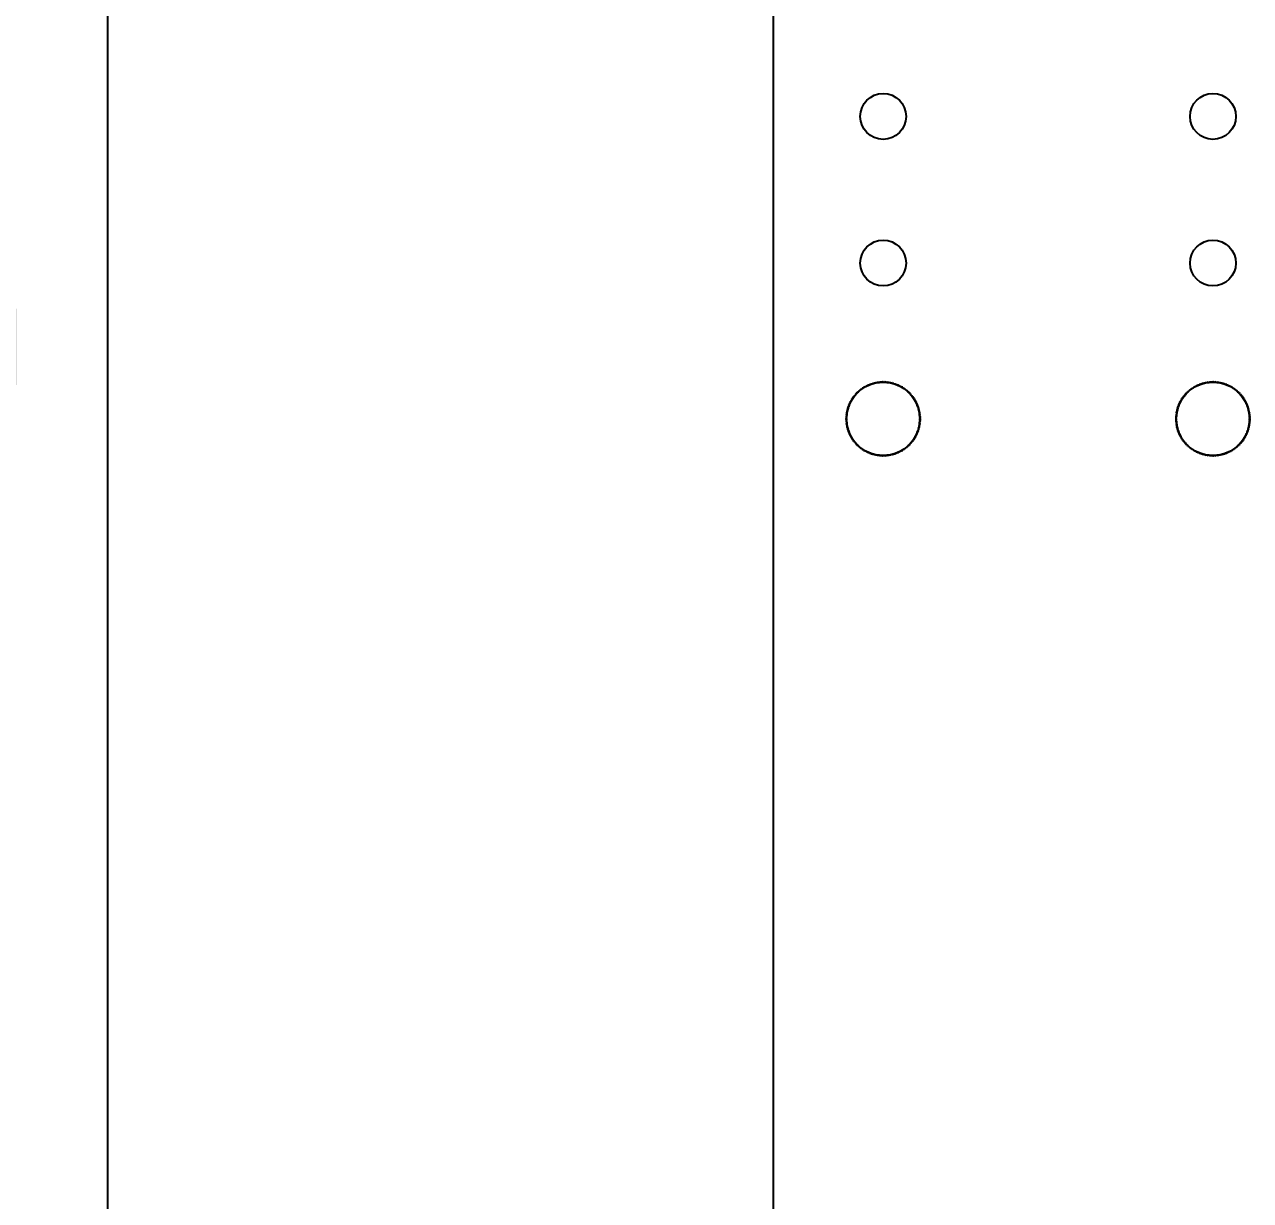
# Model space of a CAD drawing. Header units: millimetres. Extents: x 9226 to 36041, y 16031 to 21779.
# Drawn here: x 14409.5 to 14476.4, y 17423.3 to 17487.5 of the extents above; entities that cross this region are included whole.
import ezdxf

# ---------------------------------------------------------------- set-up
doc = ezdxf.new("R2010")
doc.units = ezdxf.units.MM
doc.layers.add('02___PRT_ALL_AXES', color=7, linetype='Continuous')
doc.styles.get("Standard").update_dxf_attribs({"font": 'arial.ttf'})
doc.dimstyles.new('ISO-15', dxfattribs={"dimtxt": 15, "dimasz": 4, "dimexe": 1.25, "dimexo": 5, "dimgap": 5, "dimtad": 1, "dimtoh": 1, "dimdec": 1, "dimdsep": 46, "dimtxsty": 'Standard', "dimcen": 2.5, "dimadec": 0, "dimazin": 0, "dimtfac": 1, "dimtdec": 1, "dimtmove": 0, "dimatfit": 3, "dimfxl": 1, "dimarcsym": 0})

# ---------------------------------------------------------------- blocks, each defined once
blk = doc.blocks.new('*D284')
at = {"color": 0, "lineweight": -2, "transparency": 16777216}
for p, q in [((14460.331, 17564.456), (14412.733, 17564.456)), ((14413.983, 17560.456), (14413.983, 17222.456)), ((14445.331, 17218.456), (14412.733, 17218.456))]:
    blk.add_line(p, q, dxfattribs=at)
at = {"color": 0, "transparency": 16777216}
for points in [[(14413.316, 17560.456), (14414.65, 17560.456), (14413.983, 17564.456)], [(14413.316, 17222.456), (14414.65, 17222.456), (14413.983, 17218.456)]]:
    blk.add_solid(points, dxfattribs=at)
at = {"layer": 'Defpoints', "color": 0, "transparency": 16777216}
for p in [(14465.331, 17564.456), (14413.983, 17218.456), (14450.331, 17218.456)]:
    blk.add_point(p, dxfattribs=at)
at = {"color": 0, "transparency": 16777216, "insert": (14399.273, 17391.456), "char_height": 15, "attachment_point": 5, "rotation": 90}
blk.add_mtext('346mm [1\'-1 5/8"]', dxfattribs=at)

msp = doc.modelspace()

# ---------------------------------------------------------------- linework, layer by layer
at = {"color": 7, "linetype": 'Continuous'}
for p, q in [((14450.331, 17553.456), (14450.331, 17218.456)), ((14455.474, 17467.763), (14455.465, 17467.814)), ((14455.465, 17467.814), (14455.498, 17467.774)), ((14455.554, 17467.799), (14455.547, 17467.85)), ((14455.547, 17467.85), (14455.578, 17467.809)), ((14455.635, 17467.831), (14455.63, 17467.882)), ((14455.63, 17467.882), (14455.66, 17467.84)), ((14455.717, 17467.859), (14455.715, 17467.911)), ((14455.715, 17467.911), (14455.743, 17467.868)), ((14455.801, 17467.884), (14455.801, 17467.936)), ((14455.801, 17467.936), (14455.827, 17467.891)), ((14455.885, 17467.906), (14455.888, 17467.957)), ((14455.888, 17467.957), (14455.911, 17467.912)), ((14455.971, 17467.923), (14455.975, 17467.975)), ((14455.975, 17467.975), (14455.997, 17467.928)), ((14456.057, 17467.937), (14456.064, 17467.989)), ((14456.064, 17467.989), (14456.083, 17467.941)), ((14456.144, 17467.947), (14456.153, 17467.998)), ((14456.153, 17467.998), (14456.17, 17467.95)), ((14456.231, 17467.954), (14456.242, 17468.004)), ((14456.242, 17468.004), (14456.257, 17467.955)), ((14456.318, 17467.956), (14456.331, 17468.006)), ((14456.331, 17468.006), (14456.345, 17467.956)), ((14456.405, 17467.955), (14456.421, 17468.004)), ((14456.421, 17468.004), (14456.432, 17467.954)), ((14456.492, 17467.95), (14456.51, 17467.998)), ((14456.51, 17467.998), (14456.519, 17467.947)), ((14456.579, 17467.941), (14456.599, 17467.989)), ((14456.599, 17467.989), (14456.606, 17467.937)), ((14456.665, 17467.928), (14456.687, 17467.975)), ((14456.687, 17467.975), (14456.692, 17467.923)), ((14456.751, 17467.912), (14456.775, 17467.957)), ((14456.775, 17467.957), (14456.777, 17467.906)), ((14456.836, 17467.891), (14456.862, 17467.936)), ((14456.862, 17467.936), (14456.862, 17467.884)), ((14456.92, 17467.868), (14456.948, 17467.911)), ((14456.948, 17467.911), (14456.945, 17467.859)), ((14457.003, 17467.84), (14457.032, 17467.882)), ((14457.032, 17467.882), (14457.028, 17467.831)), ((14457.084, 17467.809), (14457.116, 17467.85)), ((14457.116, 17467.85), (14457.109, 17467.799)), ((14457.164, 17467.774), (14457.198, 17467.814)), ((14457.198, 17467.814), (14457.189, 17467.763)), ((14473.474, 17467.763), (14473.465, 17467.814)), ((14473.465, 17467.814), (14473.498, 17467.774)), ((14473.554, 17467.799), (14473.547, 17467.85)), ((14473.547, 17467.85), (14473.578, 17467.809)), ((14473.635, 17467.831), (14473.63, 17467.882)), ((14473.63, 17467.882), (14473.66, 17467.84)), ((14473.717, 17467.859), (14473.715, 17467.911)), ((14473.715, 17467.911), (14473.743, 17467.868)), ((14473.801, 17467.884), (14473.801, 17467.936)), ((14473.801, 17467.936), (14473.827, 17467.891)), ((14473.885, 17467.906), (14473.888, 17467.957)), ((14473.888, 17467.957), (14473.911, 17467.912)), ((14473.971, 17467.923), (14473.975, 17467.975)), ((14473.975, 17467.975), (14473.997, 17467.928)), ((14474.057, 17467.937), (14474.064, 17467.989)), ((14474.064, 17467.989), (14474.083, 17467.941)), ((14474.144, 17467.947), (14474.153, 17467.998)), ((14474.153, 17467.998), (14474.17, 17467.95)), ((14474.231, 17467.954), (14474.242, 17468.004)), ((14474.242, 17468.004), (14474.257, 17467.955)), ((14474.318, 17467.956), (14474.331, 17468.006)), ((14474.331, 17468.006), (14474.345, 17467.956)), ((14474.405, 17467.955), (14474.421, 17468.004)), ((14474.421, 17468.004), (14474.432, 17467.954)), ((14474.492, 17467.95), (14474.51, 17467.998)), ((14474.51, 17467.998), (14474.519, 17467.947)), ((14474.579, 17467.941), (14474.599, 17467.989)), ((14474.599, 17467.989), (14474.606, 17467.937)), ((14474.665, 17467.928), (14474.687, 17467.975)), ((14474.687, 17467.975), (14474.692, 17467.923)), ((14474.751, 17467.912), (14474.775, 17467.957)), ((14474.775, 17467.957), (14474.777, 17467.906)), ((14474.836, 17467.891), (14474.862, 17467.936)), ((14474.862, 17467.936), (14474.862, 17467.884)), ((14474.92, 17467.868), (14474.948, 17467.911)), ((14474.948, 17467.911), (14474.945, 17467.859)), ((14475.003, 17467.84), (14475.032, 17467.882)), ((14475.032, 17467.882), (14475.028, 17467.831)), ((14475.084, 17467.809), (14475.116, 17467.85)), ((14475.116, 17467.85), (14475.109, 17467.799)), ((14475.164, 17467.774), (14475.198, 17467.814)), ((14475.198, 17467.814), (14475.189, 17467.763)), ((14454.685, 17467.092), (14454.652, 17467.132)), ((14454.652, 17467.132), (14454.701, 17467.114)), ((14454.736, 17467.163), (14454.705, 17467.204)), ((14454.705, 17467.204), (14454.753, 17467.184)), ((14454.791, 17467.231), (14454.761, 17467.274)), ((14454.761, 17467.274), (14454.808, 17467.252)), ((14454.848, 17467.297), (14454.82, 17467.341)), ((14454.82, 17467.341), (14454.866, 17467.317)), ((14454.908, 17467.361), (14454.882, 17467.406)), ((14454.882, 17467.406), (14454.927, 17467.38)), ((14454.97, 17467.422), (14454.946, 17467.468)), ((14454.946, 17467.468), (14454.99, 17467.44)), ((14455.035, 17467.48), (14455.014, 17467.526)), ((14455.014, 17467.526), (14455.056, 17467.497)), ((14455.103, 17467.535), (14455.083, 17467.582)), ((14455.083, 17467.582), (14455.124, 17467.551)), ((14455.173, 17467.587), (14455.155, 17467.635)), ((14455.155, 17467.635), (14455.195, 17467.602)), ((14455.245, 17467.636), (14455.23, 17467.685)), ((14455.23, 17467.685), (14455.268, 17467.65)), ((14455.32, 17467.681), (14455.306, 17467.731)), ((14455.306, 17467.731), (14455.343, 17467.695)), ((14455.396, 17467.724), (14455.385, 17467.774)), ((14455.385, 17467.774), (14455.42, 17467.736)), ((14457.243, 17467.736), (14457.278, 17467.774)), ((14457.278, 17467.774), (14457.267, 17467.724)), ((14457.32, 17467.695), (14457.356, 17467.731)), ((14457.356, 17467.731), (14457.343, 17467.681)), ((14457.395, 17467.65), (14457.433, 17467.685)), ((14457.433, 17467.685), (14457.417, 17467.636)), ((14457.467, 17467.602), (14457.507, 17467.635)), ((14457.507, 17467.635), (14457.489, 17467.587)), ((14457.538, 17467.551), (14457.579, 17467.582)), ((14457.579, 17467.582), (14457.559, 17467.535)), ((14457.607, 17467.497), (14457.649, 17467.526)), ((14457.649, 17467.526), (14457.627, 17467.48)), ((14457.673, 17467.44), (14457.716, 17467.468)), ((14457.716, 17467.468), (14457.692, 17467.422)), ((14457.736, 17467.38), (14457.781, 17467.406)), ((14457.781, 17467.406), (14457.755, 17467.361)), ((14457.797, 17467.317), (14457.843, 17467.341)), ((14457.843, 17467.341), (14457.815, 17467.297)), ((14457.855, 17467.252), (14457.902, 17467.274)), ((14457.902, 17467.274), (14457.872, 17467.231)), ((14457.91, 17467.184), (14457.958, 17467.204)), ((14457.958, 17467.204), (14457.926, 17467.163)), ((14457.962, 17467.114), (14458.011, 17467.132)), ((14458.011, 17467.132), (14457.977, 17467.092)), ((14472.685, 17467.092), (14472.652, 17467.132)), ((14472.652, 17467.132), (14472.701, 17467.114)), ((14472.736, 17467.163), (14472.705, 17467.204)), ((14472.705, 17467.204), (14472.753, 17467.184)), ((14472.791, 17467.231), (14472.761, 17467.274)), ((14472.761, 17467.274), (14472.808, 17467.252)), ((14472.848, 17467.297), (14472.82, 17467.341)), ((14472.82, 17467.341), (14472.866, 17467.317)), ((14472.908, 17467.361), (14472.882, 17467.406)), ((14472.882, 17467.406), (14472.927, 17467.38)), ((14472.97, 17467.422), (14472.946, 17467.468)), ((14472.946, 17467.468), (14472.99, 17467.44)), ((14473.035, 17467.48), (14473.014, 17467.526)), ((14473.014, 17467.526), (14473.056, 17467.497)), ((14473.103, 17467.535), (14473.083, 17467.582)), ((14473.083, 17467.582), (14473.124, 17467.551)), ((14473.173, 17467.587), (14473.155, 17467.635)), ((14473.155, 17467.635), (14473.195, 17467.602)), ((14473.245, 17467.636), (14473.23, 17467.685)), ((14473.23, 17467.685), (14473.268, 17467.65)), ((14473.32, 17467.681), (14473.306, 17467.731)), ((14473.306, 17467.731), (14473.343, 17467.695)), ((14473.396, 17467.724), (14473.385, 17467.774)), ((14473.385, 17467.774), (14473.42, 17467.736)), ((14475.243, 17467.736), (14475.278, 17467.774)), ((14475.278, 17467.774), (14475.267, 17467.724)), ((14475.32, 17467.695), (14475.356, 17467.731)), ((14475.356, 17467.731), (14475.343, 17467.681)), ((14475.395, 17467.65), (14475.433, 17467.685)), ((14475.433, 17467.685), (14475.417, 17467.636)), ((14475.467, 17467.602), (14475.507, 17467.635)), ((14475.507, 17467.635), (14475.489, 17467.587)), ((14475.538, 17467.551), (14475.579, 17467.582)), ((14475.579, 17467.582), (14475.559, 17467.535)), ((14475.607, 17467.497), (14475.649, 17467.526)), ((14475.649, 17467.526), (14475.627, 17467.48)), ((14475.673, 17467.44), (14475.716, 17467.468)), ((14475.716, 17467.468), (14475.692, 17467.422)), ((14475.736, 17467.38), (14475.781, 17467.406)), ((14475.781, 17467.406), (14475.755, 17467.361)), ((14475.797, 17467.317), (14475.843, 17467.341)), ((14475.843, 17467.341), (14475.815, 17467.297)), ((14475.855, 17467.252), (14475.902, 17467.274)), ((14475.902, 17467.274), (14475.872, 17467.231)), ((14475.91, 17467.184), (14475.958, 17467.204)), ((14475.958, 17467.204), (14475.926, 17467.163)), ((14475.962, 17467.114), (14476.011, 17467.132)), ((14476.011, 17467.132), (14475.977, 17467.092)), ((14454.396, 17466.461), (14454.351, 17466.487)), ((14454.351, 17466.487), (14454.403, 17466.487)), ((14454.42, 17466.545), (14454.376, 17466.573)), ((14454.376, 17466.573), (14454.428, 17466.57)), ((14454.447, 17466.628), (14454.405, 17466.657)), ((14454.405, 17466.657), (14454.456, 17466.653)), ((14454.478, 17466.709), (14454.437, 17466.741)), ((14454.437, 17466.741), (14454.489, 17466.734)), ((14454.513, 17466.789), (14454.473, 17466.822)), ((14454.473, 17466.822), (14454.524, 17466.813)), ((14454.551, 17466.868), (14454.513, 17466.903)), ((14454.513, 17466.903), (14454.563, 17466.891)), ((14454.593, 17466.944), (14454.556, 17466.981)), ((14454.556, 17466.981), (14454.606, 17466.968)), ((14454.637, 17467.019), (14454.602, 17467.058)), ((14454.602, 17467.058), (14454.652, 17467.042)), ((14458.011, 17467.042), (14458.06, 17467.058)), ((14458.06, 17467.058), (14458.025, 17467.019)), ((14458.057, 17466.968), (14458.107, 17466.981)), ((14458.107, 17466.981), (14458.07, 17466.944)), ((14458.099, 17466.891), (14458.15, 17466.903)), ((14458.15, 17466.903), (14458.111, 17466.868)), ((14458.138, 17466.813), (14458.189, 17466.822)), ((14458.189, 17466.822), (14458.149, 17466.789)), ((14458.174, 17466.734), (14458.225, 17466.741)), ((14458.225, 17466.741), (14458.184, 17466.709)), ((14458.206, 17466.653), (14458.258, 17466.657)), ((14458.258, 17466.657), (14458.215, 17466.628)), ((14458.235, 17466.57), (14458.286, 17466.573)), ((14458.286, 17466.573), (14458.243, 17466.545)), ((14458.26, 17466.487), (14458.311, 17466.487)), ((14458.311, 17466.487), (14458.267, 17466.461)), ((14472.396, 17466.461), (14472.351, 17466.487)), ((14472.351, 17466.487), (14472.403, 17466.487)), ((14472.42, 17466.545), (14472.376, 17466.573)), ((14472.376, 17466.573), (14472.428, 17466.57)), ((14472.447, 17466.628), (14472.405, 17466.657)), ((14472.405, 17466.657), (14472.456, 17466.653)), ((14472.478, 17466.709), (14472.437, 17466.741)), ((14472.437, 17466.741), (14472.489, 17466.734)), ((14472.513, 17466.789), (14472.473, 17466.822)), ((14472.473, 17466.822), (14472.524, 17466.813)), ((14472.551, 17466.868), (14472.513, 17466.903)), ((14472.513, 17466.903), (14472.563, 17466.891)), ((14472.593, 17466.944), (14472.556, 17466.981)), ((14472.556, 17466.981), (14472.606, 17466.968)), ((14472.637, 17467.019), (14472.602, 17467.058)), ((14472.602, 17467.058), (14472.652, 17467.042)), ((14476.011, 17467.042), (14476.06, 17467.058)), ((14476.06, 17467.058), (14476.025, 17467.019)), ((14476.057, 17466.968), (14476.107, 17466.981)), ((14476.107, 17466.981), (14476.07, 17466.944)), ((14476.099, 17466.891), (14476.15, 17466.903)), ((14476.15, 17466.903), (14476.111, 17466.868)), ((14476.138, 17466.813), (14476.189, 17466.822)), ((14476.189, 17466.822), (14476.149, 17466.789)), ((14476.174, 17466.734), (14476.225, 17466.741)), ((14476.225, 17466.741), (14476.184, 17466.709)), ((14476.206, 17466.653), (14476.258, 17466.657)), ((14476.258, 17466.657), (14476.215, 17466.628)), ((14476.235, 17466.57), (14476.286, 17466.573)), ((14476.286, 17466.573), (14476.243, 17466.545)), ((14476.26, 17466.487), (14476.311, 17466.487)), ((14476.311, 17466.487), (14476.267, 17466.461)), ((14454.281, 17465.956), (14454.331, 17465.969)), ((14454.331, 17465.943), (14454.281, 17465.956)), ((14454.283, 17466.046), (14454.334, 17466.057)), ((14454.333, 17466.03), (14454.283, 17466.046)), ((14454.283, 17465.867), (14454.333, 17465.882)), ((14454.334, 17465.855), (14454.283, 17465.867)), ((14454.289, 17466.135), (14454.34, 17466.144)), ((14454.338, 17466.117), (14454.289, 17466.135)), ((14454.289, 17465.777), (14454.338, 17465.795)), ((14454.34, 17465.768), (14454.289, 17465.777)), ((14454.299, 17466.224), (14454.35, 17466.23)), ((14454.347, 17466.204), (14454.299, 17466.224)), ((14454.312, 17466.312), (14454.364, 17466.317)), ((14454.359, 17466.29), (14454.312, 17466.312)), ((14454.33, 17466.4), (14454.382, 17466.402)), ((14454.376, 17466.376), (14454.33, 17466.4)), ((14458.281, 17466.402), (14458.333, 17466.4)), ((14458.333, 17466.4), (14458.287, 17466.376)), ((14458.298, 17466.317), (14458.35, 17466.312)), ((14458.35, 17466.312), (14458.303, 17466.29)), ((14458.312, 17466.23), (14458.364, 17466.224)), ((14458.364, 17466.224), (14458.316, 17466.204)), ((14458.322, 17466.144), (14458.373, 17466.135)), ((14458.373, 17465.777), (14458.322, 17465.768)), ((14458.373, 17466.135), (14458.325, 17466.117)), ((14458.325, 17465.795), (14458.373, 17465.777)), ((14458.329, 17466.057), (14458.379, 17466.046)), ((14458.379, 17465.867), (14458.329, 17465.855)), ((14458.379, 17466.046), (14458.33, 17466.03)), ((14458.33, 17465.882), (14458.379, 17465.867)), ((14458.331, 17465.969), (14458.381, 17465.956)), ((14458.381, 17465.956), (14458.331, 17465.943)), ((14472.281, 17465.956), (14472.331, 17465.969)), ((14472.331, 17465.943), (14472.281, 17465.956)), ((14472.283, 17466.046), (14472.334, 17466.057)), ((14472.333, 17466.03), (14472.283, 17466.046)), ((14472.283, 17465.867), (14472.333, 17465.882)), ((14472.334, 17465.855), (14472.283, 17465.867)), ((14472.289, 17466.135), (14472.34, 17466.144)), ((14472.338, 17466.117), (14472.289, 17466.135)), ((14472.289, 17465.777), (14472.338, 17465.795)), ((14472.34, 17465.768), (14472.289, 17465.777)), ((14472.299, 17466.224), (14472.35, 17466.23)), ((14472.347, 17466.204), (14472.299, 17466.224)), ((14472.312, 17466.312), (14472.364, 17466.317)), ((14472.359, 17466.29), (14472.312, 17466.312)), ((14472.33, 17466.4), (14472.382, 17466.402)), ((14472.376, 17466.376), (14472.33, 17466.4)), ((14476.281, 17466.402), (14476.333, 17466.4)), ((14476.333, 17466.4), (14476.287, 17466.376)), ((14476.298, 17466.317), (14476.35, 17466.312)), ((14476.35, 17466.312), (14476.303, 17466.29)), ((14476.312, 17466.23), (14476.364, 17466.224)), ((14476.364, 17466.224), (14476.316, 17466.204)), ((14476.322, 17466.144), (14476.373, 17466.135)), ((14476.373, 17465.777), (14476.322, 17465.768)), ((14476.373, 17466.135), (14476.325, 17466.117)), ((14476.325, 17465.795), (14476.373, 17465.777)), ((14476.329, 17466.057), (14476.379, 17466.046)), ((14476.379, 17465.867), (14476.329, 17465.855)), ((14476.379, 17466.046), (14476.33, 17466.03)), ((14476.33, 17465.882), (14476.379, 17465.867)), ((14476.331, 17465.969), (14476.381, 17465.956)), ((14476.381, 17465.956), (14476.331, 17465.943)), ((14454.299, 17465.689), (14454.347, 17465.708)), ((14454.35, 17465.682), (14454.299, 17465.689)), ((14454.312, 17465.6), (14454.359, 17465.622)), ((14454.364, 17465.596), (14454.312, 17465.6)), ((14454.33, 17465.512), (14454.376, 17465.536)), ((14454.382, 17465.51), (14454.33, 17465.512)), ((14454.351, 17465.426), (14454.396, 17465.451)), ((14454.403, 17465.426), (14454.351, 17465.426)), ((14454.376, 17465.34), (14454.42, 17465.367)), ((14454.428, 17465.342), (14454.376, 17465.34)), ((14454.405, 17465.255), (14454.447, 17465.285)), ((14454.456, 17465.259), (14454.405, 17465.255)), ((14454.437, 17465.172), (14454.478, 17465.203)), ((14454.489, 17465.178), (14454.437, 17465.172)), ((14454.473, 17465.09), (14454.513, 17465.123)), ((14458.149, 17465.123), (14458.189, 17465.09)), ((14458.225, 17465.172), (14458.174, 17465.178)), ((14458.184, 17465.203), (14458.225, 17465.172)), ((14458.258, 17465.255), (14458.206, 17465.259)), ((14458.215, 17465.285), (14458.258, 17465.255)), ((14458.286, 17465.34), (14458.235, 17465.342)), ((14458.243, 17465.367), (14458.286, 17465.34)), ((14458.311, 17465.426), (14458.26, 17465.426)), ((14458.267, 17465.451), (14458.311, 17465.426)), ((14458.333, 17465.512), (14458.281, 17465.51)), ((14458.287, 17465.536), (14458.333, 17465.512)), ((14458.35, 17465.6), (14458.298, 17465.596)), ((14458.303, 17465.622), (14458.35, 17465.6)), ((14458.364, 17465.689), (14458.312, 17465.682)), ((14458.316, 17465.708), (14458.364, 17465.689)), ((14472.299, 17465.689), (14472.347, 17465.708)), ((14472.35, 17465.682), (14472.299, 17465.689)), ((14472.312, 17465.6), (14472.359, 17465.622)), ((14472.364, 17465.596), (14472.312, 17465.6)), ((14472.33, 17465.512), (14472.376, 17465.536)), ((14472.382, 17465.51), (14472.33, 17465.512)), ((14472.351, 17465.426), (14472.396, 17465.451)), ((14472.403, 17465.426), (14472.351, 17465.426)), ((14472.376, 17465.34), (14472.42, 17465.367)), ((14472.428, 17465.342), (14472.376, 17465.34)), ((14472.405, 17465.255), (14472.447, 17465.285)), ((14472.456, 17465.259), (14472.405, 17465.255)), ((14472.437, 17465.172), (14472.478, 17465.203)), ((14472.489, 17465.178), (14472.437, 17465.172)), ((14472.473, 17465.09), (14472.513, 17465.123)), ((14476.149, 17465.123), (14476.189, 17465.09)), ((14476.225, 17465.172), (14476.174, 17465.178)), ((14476.184, 17465.203), (14476.225, 17465.172)), ((14476.258, 17465.255), (14476.206, 17465.259)), ((14476.215, 17465.285), (14476.258, 17465.255)), ((14476.286, 17465.34), (14476.235, 17465.342)), ((14476.243, 17465.367), (14476.286, 17465.34)), ((14476.311, 17465.426), (14476.26, 17465.426)), ((14476.267, 17465.451), (14476.311, 17465.426)), ((14476.333, 17465.512), (14476.281, 17465.51)), ((14476.287, 17465.536), (14476.333, 17465.512)), ((14476.35, 17465.6), (14476.298, 17465.596)), ((14476.303, 17465.622), (14476.35, 17465.6)), ((14476.364, 17465.689), (14476.312, 17465.682)), ((14476.316, 17465.708), (14476.364, 17465.689)), ((14454.524, 17465.099), (14454.473, 17465.09)), ((14454.513, 17465.009), (14454.551, 17465.045)), ((14454.563, 17465.021), (14454.513, 17465.009)), ((14454.556, 17464.931), (14454.593, 17464.968)), ((14454.606, 17464.944), (14454.556, 17464.931)), ((14454.602, 17464.855), (14454.637, 17464.893)), ((14454.652, 17464.87), (14454.602, 17464.855)), ((14454.652, 17464.78), (14454.685, 17464.82)), ((14454.701, 17464.798), (14454.652, 17464.78)), ((14454.705, 17464.708), (14454.736, 17464.749)), ((14454.753, 17464.728), (14454.705, 17464.708)), ((14454.761, 17464.638), (14454.791, 17464.681)), ((14454.808, 17464.66), (14454.761, 17464.638)), ((14454.82, 17464.571), (14454.848, 17464.615)), ((14454.866, 17464.595), (14454.82, 17464.571)), ((14454.882, 17464.507), (14454.908, 17464.551)), ((14454.927, 17464.532), (14454.882, 17464.507)), ((14454.946, 17464.445), (14454.97, 17464.491)), ((14454.99, 17464.473), (14454.946, 17464.445)), ((14457.716, 17464.445), (14457.673, 17464.473)), ((14457.692, 17464.491), (14457.716, 17464.445)), ((14457.781, 17464.507), (14457.736, 17464.532)), ((14457.755, 17464.551), (14457.781, 17464.507)), ((14457.843, 17464.571), (14457.797, 17464.595)), ((14457.815, 17464.615), (14457.843, 17464.571)), ((14457.902, 17464.638), (14457.855, 17464.66)), ((14457.872, 17464.681), (14457.902, 17464.638)), ((14457.958, 17464.708), (14457.91, 17464.728)), ((14457.926, 17464.749), (14457.958, 17464.708)), ((14458.011, 17464.78), (14457.962, 17464.798)), ((14457.977, 17464.82), (14458.011, 17464.78)), ((14458.06, 17464.855), (14458.011, 17464.87)), ((14458.025, 17464.893), (14458.06, 17464.855)), ((14458.107, 17464.931), (14458.057, 17464.944)), ((14458.07, 17464.968), (14458.107, 17464.931)), ((14458.15, 17465.009), (14458.099, 17465.021)), ((14458.111, 17465.045), (14458.15, 17465.009)), ((14458.189, 17465.09), (14458.138, 17465.099)), ((14472.524, 17465.099), (14472.473, 17465.09)), ((14472.513, 17465.009), (14472.551, 17465.045)), ((14472.563, 17465.021), (14472.513, 17465.009)), ((14472.556, 17464.931), (14472.593, 17464.968)), ((14472.606, 17464.944), (14472.556, 17464.931)), ((14472.602, 17464.855), (14472.637, 17464.893)), ((14472.652, 17464.87), (14472.602, 17464.855)), ((14472.652, 17464.78), (14472.685, 17464.82)), ((14472.701, 17464.798), (14472.652, 17464.78)), ((14472.705, 17464.708), (14472.736, 17464.749)), ((14472.753, 17464.728), (14472.705, 17464.708)), ((14472.761, 17464.638), (14472.791, 17464.681)), ((14472.808, 17464.66), (14472.761, 17464.638)), ((14472.82, 17464.571), (14472.848, 17464.615)), ((14472.866, 17464.595), (14472.82, 17464.571)), ((14472.882, 17464.507), (14472.908, 17464.551)), ((14472.927, 17464.532), (14472.882, 17464.507)), ((14472.946, 17464.445), (14472.97, 17464.491)), ((14472.99, 17464.473), (14472.946, 17464.445)), ((14475.716, 17464.445), (14475.673, 17464.473)), ((14475.692, 17464.491), (14475.716, 17464.445)), ((14475.781, 17464.507), (14475.736, 17464.532)), ((14475.755, 17464.551), (14475.781, 17464.507)), ((14475.843, 17464.571), (14475.797, 17464.595)), ((14475.815, 17464.615), (14475.843, 17464.571)), ((14475.902, 17464.638), (14475.855, 17464.66)), ((14475.872, 17464.681), (14475.902, 17464.638)), ((14475.958, 17464.708), (14475.91, 17464.728)), ((14475.926, 17464.749), (14475.958, 17464.708)), ((14476.011, 17464.78), (14475.962, 17464.798)), ((14475.977, 17464.82), (14476.011, 17464.78)), ((14476.06, 17464.855), (14476.011, 17464.87)), ((14476.025, 17464.893), (14476.06, 17464.855)), ((14476.107, 17464.931), (14476.057, 17464.944)), ((14476.07, 17464.968), (14476.107, 17464.931)), ((14476.15, 17465.009), (14476.099, 17465.021)), ((14476.111, 17465.045), (14476.15, 17465.009)), ((14476.189, 17465.09), (14476.138, 17465.099)), ((14455.014, 17464.386), (14455.035, 17464.433)), ((14455.056, 17464.415), (14455.014, 17464.386)), ((14455.083, 17464.33), (14455.103, 17464.378)), ((14455.124, 17464.361), (14455.083, 17464.33)), ((14455.155, 17464.277), (14455.173, 17464.326)), ((14455.195, 17464.31), (14455.155, 17464.277)), ((14455.23, 17464.227), (14455.245, 17464.277)), ((14455.268, 17464.262), (14455.23, 17464.227)), ((14455.306, 17464.181), (14455.32, 17464.231)), ((14455.343, 17464.217), (14455.306, 17464.181)), ((14455.385, 17464.138), (14455.396, 17464.188)), ((14455.42, 17464.176), (14455.385, 17464.138)), ((14455.465, 17464.098), (14455.474, 17464.149)), ((14455.498, 17464.138), (14455.465, 17464.098)), ((14455.547, 17464.062), (14455.554, 17464.113)), ((14455.578, 17464.103), (14455.547, 17464.062)), ((14455.63, 17464.03), (14455.635, 17464.081)), ((14455.66, 17464.072), (14455.63, 17464.03)), ((14455.715, 17464.001), (14455.717, 17464.053)), ((14455.743, 17464.045), (14455.715, 17464.001)), ((14455.801, 17463.976), (14455.801, 17464.028)), ((14455.827, 17464.021), (14455.801, 17463.976)), ((14455.888, 17463.955), (14455.885, 17464.006)), ((14455.911, 17464.001), (14455.888, 17463.955)), ((14455.975, 17463.937), (14455.971, 17463.989)), ((14455.997, 17463.984), (14455.975, 17463.937)), ((14456.064, 17463.924), (14456.057, 17463.975)), ((14456.083, 17463.971), (14456.064, 17463.924)), ((14456.153, 17463.914), (14456.144, 17463.965)), ((14456.17, 17463.963), (14456.153, 17463.914)), ((14456.242, 17463.908), (14456.231, 17463.959)), ((14456.257, 17463.957), (14456.242, 17463.908)), ((14456.331, 17463.906), (14456.318, 17463.956)), ((14456.345, 17463.956), (14456.331, 17463.906)), ((14456.421, 17463.908), (14456.405, 17463.957)), ((14456.432, 17463.959), (14456.421, 17463.908)), ((14456.51, 17463.914), (14456.492, 17463.963)), ((14456.519, 17463.965), (14456.51, 17463.914)), ((14456.599, 17463.924), (14456.579, 17463.971)), ((14456.606, 17463.975), (14456.599, 17463.924)), ((14456.687, 17463.937), (14456.665, 17463.984)), ((14456.692, 17463.989), (14456.687, 17463.937)), ((14456.775, 17463.955), (14456.751, 17464.001)), ((14456.777, 17464.006), (14456.775, 17463.955)), ((14456.862, 17463.976), (14456.836, 17464.021)), ((14456.862, 17464.028), (14456.862, 17463.976)), ((14456.948, 17464.001), (14456.92, 17464.045)), ((14456.945, 17464.053), (14456.948, 17464.001)), ((14457.032, 17464.03), (14457.003, 17464.072)), ((14457.028, 17464.081), (14457.032, 17464.03)), ((14457.116, 17464.062), (14457.084, 17464.103)), ((14457.109, 17464.113), (14457.116, 17464.062)), ((14457.198, 17464.098), (14457.164, 17464.138)), ((14457.189, 17464.149), (14457.198, 17464.098)), ((14457.278, 17464.138), (14457.243, 17464.176)), ((14457.267, 17464.188), (14457.278, 17464.138)), ((14457.356, 17464.181), (14457.32, 17464.217)), ((14457.343, 17464.231), (14457.356, 17464.181)), ((14457.433, 17464.227), (14457.395, 17464.262)), ((14457.417, 17464.277), (14457.433, 17464.227)), ((14457.507, 17464.277), (14457.467, 17464.31)), ((14457.489, 17464.326), (14457.507, 17464.277)), ((14457.579, 17464.33), (14457.538, 17464.361)), ((14457.559, 17464.378), (14457.579, 17464.33)), ((14457.649, 17464.386), (14457.607, 17464.415)), ((14457.627, 17464.433), (14457.649, 17464.386)), ((14473.014, 17464.386), (14473.035, 17464.433)), ((14473.056, 17464.415), (14473.014, 17464.386)), ((14473.083, 17464.33), (14473.103, 17464.378)), ((14473.124, 17464.361), (14473.083, 17464.33)), ((14473.155, 17464.277), (14473.173, 17464.326)), ((14473.195, 17464.31), (14473.155, 17464.277)), ((14473.23, 17464.227), (14473.245, 17464.277)), ((14473.268, 17464.262), (14473.23, 17464.227)), ((14473.306, 17464.181), (14473.32, 17464.231)), ((14473.343, 17464.217), (14473.306, 17464.181)), ((14473.385, 17464.138), (14473.396, 17464.188)), ((14473.42, 17464.176), (14473.385, 17464.138)), ((14473.465, 17464.098), (14473.474, 17464.149)), ((14473.498, 17464.138), (14473.465, 17464.098)), ((14473.547, 17464.062), (14473.554, 17464.113)), ((14473.578, 17464.103), (14473.547, 17464.062)), ((14473.63, 17464.03), (14473.635, 17464.081)), ((14473.66, 17464.072), (14473.63, 17464.03)), ((14473.715, 17464.001), (14473.717, 17464.053)), ((14473.743, 17464.045), (14473.715, 17464.001)), ((14473.801, 17463.976), (14473.801, 17464.028)), ((14473.827, 17464.021), (14473.801, 17463.976)), ((14473.888, 17463.955), (14473.885, 17464.006)), ((14473.911, 17464.001), (14473.888, 17463.955)), ((14473.975, 17463.937), (14473.971, 17463.989)), ((14473.997, 17463.984), (14473.975, 17463.937)), ((14474.064, 17463.924), (14474.057, 17463.975)), ((14474.083, 17463.971), (14474.064, 17463.924)), ((14474.153, 17463.914), (14474.144, 17463.965)), ((14474.17, 17463.963), (14474.153, 17463.914)), ((14474.242, 17463.908), (14474.231, 17463.959)), ((14474.257, 17463.957), (14474.242, 17463.908)), ((14474.331, 17463.906), (14474.318, 17463.956)), ((14474.345, 17463.956), (14474.331, 17463.906)), ((14474.421, 17463.908), (14474.405, 17463.957)), ((14474.432, 17463.959), (14474.421, 17463.908)), ((14474.51, 17463.914), (14474.492, 17463.963)), ((14474.519, 17463.965), (14474.51, 17463.914)), ((14474.599, 17463.924), (14474.579, 17463.971)), ((14474.606, 17463.975), (14474.599, 17463.924)), ((14474.687, 17463.937), (14474.665, 17463.984)), ((14474.692, 17463.989), (14474.687, 17463.937)), ((14474.775, 17463.955), (14474.751, 17464.001)), ((14474.777, 17464.006), (14474.775, 17463.955)), ((14474.862, 17463.976), (14474.836, 17464.021)), ((14474.862, 17464.028), (14474.862, 17463.976)), ((14474.948, 17464.001), (14474.92, 17464.045)), ((14474.945, 17464.053), (14474.948, 17464.001)), ((14475.032, 17464.03), (14475.003, 17464.072)), ((14475.028, 17464.081), (14475.032, 17464.03)), ((14475.116, 17464.062), (14475.084, 17464.103)), ((14475.109, 17464.113), (14475.116, 17464.062)), ((14475.198, 17464.098), (14475.164, 17464.138)), ((14475.189, 17464.149), (14475.198, 17464.098)), ((14475.278, 17464.138), (14475.243, 17464.176)), ((14475.267, 17464.188), (14475.278, 17464.138)), ((14475.356, 17464.181), (14475.32, 17464.217)), ((14475.343, 17464.231), (14475.356, 17464.181)), ((14475.433, 17464.227), (14475.395, 17464.262)), ((14475.417, 17464.277), (14475.433, 17464.227)), ((14475.507, 17464.277), (14475.467, 17464.31)), ((14475.489, 17464.326), (14475.507, 17464.277)), ((14475.579, 17464.33), (14475.538, 17464.361)), ((14475.559, 17464.378), (14475.579, 17464.33)), ((14475.649, 17464.386), (14475.607, 17464.415)), ((14475.627, 17464.433), (14475.649, 17464.386))]:
    msp.add_line(p, q, dxfattribs=at)
for centre, start, end in [((14456.331, 17465.956), 112.88416, 114.61584), ((14456.331, 17465.956), 110.38416, 112.11584), ((14456.331, 17465.956), 107.88416, 109.61584), ((14456.331, 17465.956), 105.38416, 107.11584), ((14456.331, 17465.956), 102.88416, 104.61584), ((14456.331, 17465.956), 100.38416, 102.11584), ((14456.331, 17465.956), 97.88416, 99.61584), ((14456.331, 17465.956), 95.38416, 97.11584), ((14456.331, 17465.956), 92.88416, 94.61584), ((14456.331, 17465.956), 90.38416, 92.11584), ((14456.331, 17465.956), 87.88416, 89.61584), ((14456.331, 17465.956), 85.38416, 87.11584), ((14456.331, 17465.956), 82.88416, 84.61584), ((14456.331, 17465.956), 80.38416, 82.11584), ((14456.331, 17465.956), 77.88416, 79.61584), ((14456.331, 17465.956), 75.38416, 77.11584), ((14456.331, 17465.956), 72.88416, 74.61584), ((14456.331, 17465.956), 70.38416, 72.11584), ((14456.331, 17465.956), 67.88416, 69.61584), ((14456.331, 17465.956), 65.38416, 67.11584), ((14474.331, 17465.956), 112.88416, 114.61584), ((14474.331, 17465.956), 110.38416, 112.11584), ((14474.331, 17465.956), 107.88416, 109.61584), ((14474.331, 17465.956), 105.38416, 107.11584), ((14474.331, 17465.956), 102.88416, 104.61584), ((14474.331, 17465.956), 100.38416, 102.11584), ((14474.331, 17465.956), 97.88416, 99.61584), ((14474.331, 17465.956), 95.38416, 97.11584), ((14474.331, 17465.956), 92.88416, 94.61584), ((14474.331, 17465.956), 90.38416, 92.11584), ((14474.331, 17465.956), 87.88416, 89.61584), ((14474.331, 17465.956), 85.38416, 87.11584), ((14474.331, 17465.956), 82.88416, 84.61584), ((14474.331, 17465.956), 80.38416, 82.11584), ((14474.331, 17465.956), 77.88416, 79.61584), ((14474.331, 17465.956), 75.38416, 77.11584), ((14474.331, 17465.956), 72.88416, 74.61584), ((14474.331, 17465.956), 70.38416, 72.11584), ((14474.331, 17465.956), 67.88416, 69.61584), ((14474.331, 17465.956), 65.38416, 67.11584), ((14456.331, 17465.956), 142.88416, 144.61584), ((14456.331, 17465.956), 140.38416, 142.11584), ((14456.331, 17465.956), 137.88416, 139.61584), ((14456.331, 17465.956), 135.38416, 137.11584), ((14456.331, 17465.956), 132.88416, 134.61584), ((14456.331, 17465.956), 130.38416, 132.11584), ((14456.331, 17465.956), 127.88416, 129.61584), ((14456.331, 17465.956), 125.38416, 127.11584), ((14456.331, 17465.956), 122.88416, 124.61584), ((14456.331, 17465.956), 120.38416, 122.11584), ((14456.331, 17465.956), 117.88416, 119.61584), ((14456.331, 17465.956), 115.38416, 117.11584), ((14456.331, 17465.956), 62.88416, 64.61584), ((14456.331, 17465.956), 60.38416, 62.11584), ((14456.331, 17465.956), 57.88416, 59.61584), ((14456.331, 17465.956), 55.38416, 57.11584), ((14456.331, 17465.956), 52.88416, 54.61584), ((14456.331, 17465.956), 50.38416, 52.11584), ((14456.331, 17465.956), 47.88416, 49.61584), ((14456.331, 17465.956), 45.38416, 47.11584), ((14456.331, 17465.956), 42.88416, 44.61584), ((14456.331, 17465.956), 40.38416, 42.11584), ((14456.331, 17465.956), 37.88416, 39.61584), ((14456.331, 17465.956), 35.38416, 37.11584), ((14474.331, 17465.956), 142.88416, 144.61584), ((14474.331, 17465.956), 140.38416, 142.11584), ((14474.331, 17465.956), 137.88416, 139.61584), ((14474.331, 17465.956), 135.38416, 137.11584), ((14474.331, 17465.956), 132.88416, 134.61584), ((14474.331, 17465.956), 130.38416, 132.11584), ((14474.331, 17465.956), 127.88416, 129.61584), ((14474.331, 17465.956), 125.38416, 127.11584), ((14474.331, 17465.956), 122.88416, 124.61584), ((14474.331, 17465.956), 120.38416, 122.11584), ((14474.331, 17465.956), 117.88416, 119.61584), ((14474.331, 17465.956), 115.38416, 117.11584), ((14474.331, 17465.956), 62.88416, 64.61584), ((14474.331, 17465.956), 60.38416, 62.11584), ((14474.331, 17465.956), 57.88416, 59.61584), ((14474.331, 17465.956), 55.38416, 57.11584), ((14474.331, 17465.956), 52.88416, 54.61584), ((14474.331, 17465.956), 50.38416, 52.11584), ((14474.331, 17465.956), 47.88416, 49.61584), ((14474.331, 17465.956), 45.38416, 47.11584), ((14474.331, 17465.956), 42.88416, 44.61584), ((14474.331, 17465.956), 40.38416, 42.11584), ((14474.331, 17465.956), 37.88416, 39.61584), ((14474.331, 17465.956), 35.38416, 37.11584), ((14456.331, 17465.956), 165.38416, 167.11584), ((14456.331, 17465.956), 162.88416, 164.61584), ((14456.331, 17465.956), 160.38416, 162.11584), ((14456.331, 17465.956), 157.88416, 159.61584), ((14456.331, 17465.956), 155.38416, 157.11584), ((14456.331, 17465.956), 152.88416, 154.61584), ((14456.331, 17465.956), 150.38416, 152.11584), ((14456.331, 17465.956), 147.88416, 149.61584), ((14456.331, 17465.956), 145.38416, 147.11584), ((14456.331, 17465.956), 32.88416, 34.61584), ((14456.331, 17465.956), 30.38416, 32.11584), ((14456.331, 17465.956), 27.88416, 29.61584), ((14456.331, 17465.956), 25.38416, 27.11584), ((14456.331, 17465.956), 22.88416, 24.61584), ((14456.331, 17465.956), 20.38416, 22.11584), ((14456.331, 17465.956), 17.88416, 19.61584), ((14456.331, 17465.956), 15.38416, 17.11584), ((14456.331, 17465.956), 12.88416, 14.61584), ((14474.331, 17465.956), 165.38416, 167.11584), ((14474.331, 17465.956), 162.88416, 164.61584), ((14474.331, 17465.956), 160.38416, 162.11584), ((14474.331, 17465.956), 157.88416, 159.61584), ((14474.331, 17465.956), 155.38416, 157.11584), ((14474.331, 17465.956), 152.88416, 154.61584), ((14474.331, 17465.956), 150.38416, 152.11584), ((14474.331, 17465.956), 147.88416, 149.61584), ((14474.331, 17465.956), 145.38416, 147.11584), ((14474.331, 17465.956), 32.88416, 34.61584), ((14474.331, 17465.956), 30.38416, 32.11584), ((14474.331, 17465.956), 27.88416, 29.61584), ((14474.331, 17465.956), 25.38416, 27.11584), ((14474.331, 17465.956), 22.88416, 24.61584), ((14474.331, 17465.956), 20.38416, 22.11584), ((14474.331, 17465.956), 17.88416, 19.61584), ((14474.331, 17465.956), 15.38416, 17.11584), ((14474.331, 17465.956), 12.88416, 14.61584), ((14456.331, 17465.956), 177.88416, 179.61584), ((14456.331, 17465.956), 180.38416, 182.11584), ((14456.331, 17465.956), 175.38416, 177.11584), ((14456.331, 17465.956), 182.88416, 184.61584), ((14456.331, 17465.956), 172.88416, 174.61584), ((14456.331, 17465.956), 170.38416, 172.11584), ((14456.331, 17465.956), 167.88416, 169.61584), ((14456.331, 17465.956), 10.38416, 12.11584), ((14456.331, 17465.956), 7.88416, 9.61584), ((14456.331, 17465.956), 5.38416, 7.11584), ((14456.331, 17465.956), 2.88416, 4.61584), ((14456.331, 17465.956), 355.38416, 357.11584), ((14456.331, 17465.956), 0.38416, 2.11584), ((14456.331, 17465.956), 357.88416, 359.61584), ((14474.331, 17465.956), 177.88416, 179.61584), ((14474.331, 17465.956), 180.38416, 182.11584), ((14474.331, 17465.956), 175.38416, 177.11584), ((14474.331, 17465.956), 182.88416, 184.61584), ((14474.331, 17465.956), 172.88416, 174.61584), ((14474.331, 17465.956), 170.38416, 172.11584), ((14474.331, 17465.956), 167.88416, 169.61584), ((14474.331, 17465.956), 10.38416, 12.11584), ((14474.331, 17465.956), 7.88416, 9.61584), ((14474.331, 17465.956), 5.38416, 7.11584), ((14474.331, 17465.956), 2.88416, 4.61584), ((14474.331, 17465.956), 355.38416, 357.11584), ((14474.331, 17465.956), 0.38416, 2.11584), ((14474.331, 17465.956), 357.88416, 359.61584), ((14456.331, 17465.956), 185.38416, 187.11584), ((14456.331, 17465.956), 187.88416, 189.61584), ((14456.331, 17465.956), 190.38416, 192.11584), ((14456.331, 17465.956), 192.88416, 194.61584), ((14456.331, 17465.956), 195.38416, 197.11584), ((14456.331, 17465.956), 197.88416, 199.61584), ((14456.331, 17465.956), 200.38416, 202.11584), ((14456.331, 17465.956), 202.88416, 204.61584), ((14456.331, 17465.956), 335.38416, 337.11584), ((14456.331, 17465.956), 337.88416, 339.61584), ((14456.331, 17465.956), 340.38416, 342.11584), ((14456.331, 17465.956), 342.88416, 344.61584), ((14456.331, 17465.956), 345.38416, 347.11584), ((14456.331, 17465.956), 347.88416, 349.61584), ((14456.331, 17465.956), 350.38416, 352.11584), ((14456.331, 17465.956), 352.88416, 354.61584), ((14474.331, 17465.956), 185.38416, 187.11584), ((14474.331, 17465.956), 187.88416, 189.61584), ((14474.331, 17465.956), 190.38416, 192.11584), ((14474.331, 17465.956), 192.88416, 194.61584), ((14474.331, 17465.956), 195.38416, 197.11584), ((14474.331, 17465.956), 197.88416, 199.61584), ((14474.331, 17465.956), 200.38416, 202.11584), ((14474.331, 17465.956), 202.88416, 204.61584), ((14474.331, 17465.956), 335.38416, 337.11584), ((14474.331, 17465.956), 337.88416, 339.61584), ((14474.331, 17465.956), 340.38416, 342.11584), ((14474.331, 17465.956), 342.88416, 344.61584), ((14474.331, 17465.956), 345.38416, 347.11584), ((14474.331, 17465.956), 347.88416, 349.61584), ((14474.331, 17465.956), 350.38416, 352.11584), ((14474.331, 17465.956), 352.88416, 354.61584), ((14456.331, 17465.956), 205.38416, 207.11584), ((14456.331, 17465.956), 207.88416, 209.61584), ((14456.331, 17465.956), 210.38416, 212.11584), ((14456.331, 17465.956), 212.88416, 214.61584), ((14456.331, 17465.956), 215.38416, 217.11584), ((14456.331, 17465.956), 217.88416, 219.61584), ((14456.331, 17465.956), 220.38416, 222.11584), ((14456.331, 17465.956), 222.88416, 224.61584), ((14456.331, 17465.956), 225.38416, 227.11584), ((14456.331, 17465.956), 227.88416, 229.61584), ((14456.331, 17465.956), 310.38416, 312.11584), ((14456.331, 17465.956), 312.88416, 314.61584), ((14456.331, 17465.956), 315.38416, 317.11584), ((14456.331, 17465.956), 317.88416, 319.61584), ((14456.331, 17465.956), 320.38416, 322.11584), ((14456.331, 17465.956), 322.88416, 324.61584), ((14456.331, 17465.956), 325.38416, 327.11584), ((14456.331, 17465.956), 327.88416, 329.61584), ((14456.331, 17465.956), 330.38416, 332.11584), ((14456.331, 17465.956), 332.88416, 334.61584), ((14474.331, 17465.956), 205.38416, 207.11584), ((14474.331, 17465.956), 207.88416, 209.61584), ((14474.331, 17465.956), 210.38416, 212.11584), ((14474.331, 17465.956), 212.88416, 214.61584), ((14474.331, 17465.956), 215.38416, 217.11584), ((14474.331, 17465.956), 217.88416, 219.61584), ((14474.331, 17465.956), 220.38416, 222.11584), ((14474.331, 17465.956), 222.88416, 224.61584), ((14474.331, 17465.956), 225.38416, 227.11584), ((14474.331, 17465.956), 227.88416, 229.61584), ((14474.331, 17465.956), 310.38416, 312.11584), ((14474.331, 17465.956), 312.88416, 314.61584), ((14474.331, 17465.956), 315.38416, 317.11584), ((14474.331, 17465.956), 317.88416, 319.61584), ((14474.331, 17465.956), 320.38416, 322.11584), ((14474.331, 17465.956), 322.88416, 324.61584), ((14474.331, 17465.956), 325.38416, 327.11584), ((14474.331, 17465.956), 327.88416, 329.61584), ((14474.331, 17465.956), 330.38416, 332.11584), ((14474.331, 17465.956), 332.88416, 334.61584), ((14456.331, 17465.956), 230.38416, 232.11584), ((14456.331, 17465.956), 232.88416, 234.61584), ((14456.331, 17465.956), 235.38416, 237.11584), ((14456.331, 17465.956), 237.88416, 239.61584), ((14456.331, 17465.956), 240.38416, 242.11584), ((14456.331, 17465.956), 242.88416, 244.61584), ((14456.331, 17465.956), 245.38416, 247.11584), ((14456.331, 17465.956), 247.88416, 249.61584), ((14456.331, 17465.956), 250.38416, 252.11584), ((14456.331, 17465.956), 252.88416, 254.61584), ((14456.331, 17465.956), 255.38416, 257.11584), ((14456.331, 17465.956), 257.88416, 259.61584), ((14456.331, 17465.956), 260.38416, 262.11584), ((14456.331, 17465.956), 262.88416, 264.61584), ((14456.331, 17465.956), 265.38416, 267.11584), ((14456.331, 17465.956), 267.88416, 269.61584), ((14456.331, 17465.956), 270.38416, 272.11584), ((14456.331, 17465.956), 272.88416, 274.61584), ((14456.331, 17465.956), 275.38416, 277.11584), ((14456.331, 17465.956), 277.88416, 279.61584), ((14456.331, 17465.956), 280.38416, 282.11584), ((14456.331, 17465.956), 282.88416, 284.61584), ((14456.331, 17465.956), 285.38416, 287.11584), ((14456.331, 17465.956), 287.88416, 289.61584), ((14456.331, 17465.956), 290.38416, 292.11584), ((14456.331, 17465.956), 292.88416, 294.61584), ((14456.331, 17465.956), 295.38416, 297.11584), ((14456.331, 17465.956), 297.88416, 299.61584), ((14456.331, 17465.956), 300.38416, 302.11584), ((14456.331, 17465.956), 302.88416, 304.61584), ((14456.331, 17465.956), 305.38416, 307.11584), ((14456.331, 17465.956), 307.88416, 309.61584), ((14474.331, 17465.956), 230.38416, 232.11584), ((14474.331, 17465.956), 232.88416, 234.61584), ((14474.331, 17465.956), 235.38416, 237.11584), ((14474.331, 17465.956), 237.88416, 239.61584), ((14474.331, 17465.956), 240.38416, 242.11584), ((14474.331, 17465.956), 242.88416, 244.61584), ((14474.331, 17465.956), 245.38416, 247.11584), ((14474.331, 17465.956), 247.88416, 249.61584), ((14474.331, 17465.956), 250.38416, 252.11584), ((14474.331, 17465.956), 252.88416, 254.61584), ((14474.331, 17465.956), 255.38416, 257.11584), ((14474.331, 17465.956), 257.88416, 259.61584), ((14474.331, 17465.956), 260.38416, 262.11584), ((14474.331, 17465.956), 262.88416, 264.61584), ((14474.331, 17465.956), 265.38416, 267.11584), ((14474.331, 17465.956), 267.88416, 269.61584), ((14474.331, 17465.956), 270.38416, 272.11584), ((14474.331, 17465.956), 272.88416, 274.61584), ((14474.331, 17465.956), 275.38416, 277.11584), ((14474.331, 17465.956), 277.88416, 279.61584), ((14474.331, 17465.956), 280.38416, 282.11584), ((14474.331, 17465.956), 282.88416, 284.61584), ((14474.331, 17465.956), 285.38416, 287.11584), ((14474.331, 17465.956), 287.88416, 289.61584), ((14474.331, 17465.956), 290.38416, 292.11584), ((14474.331, 17465.956), 292.88416, 294.61584), ((14474.331, 17465.956), 295.38416, 297.11584), ((14474.331, 17465.956), 297.88416, 299.61584), ((14474.331, 17465.956), 300.38416, 302.11584), ((14474.331, 17465.956), 302.88416, 304.61584), ((14474.331, 17465.956), 305.38416, 307.11584), ((14474.331, 17465.956), 307.88416, 309.61584)]:
    msp.add_arc(centre, 2, start, end, dxfattribs=at)
at = {"layer": '02___PRT_ALL_AXES', "color": 7, "linetype": 'Continuous'}
for centre, radius in [((14456.331, 17482.456), 1.25), ((14474.331, 17482.456), 1.25), ((14456.331, 17474.456), 1.25), ((14474.331, 17474.456), 1.25), ((14456.331, 17465.956), 2), ((14474.331, 17465.956), 2)]:
    msp.add_circle(centre, radius, dxfattribs=at)

# ---------------------------------------------------------------- dimensions: what is measured, and where the dimension line sits
dim = msp.add_linear_dim(base=(14413.983, 17218.456), p1=(14465.331, 17564.456), p2=(14450.331, 17218.456), angle=90, dimstyle='ISO-15', override={"dimpost": 'mm'})
dim.commit()
dim.dimension.update_dxf_attribs({"geometry": '*D284', "text_midpoint": (14399.273, 17391.456)})

doc.saveas('drawing.dxf')
